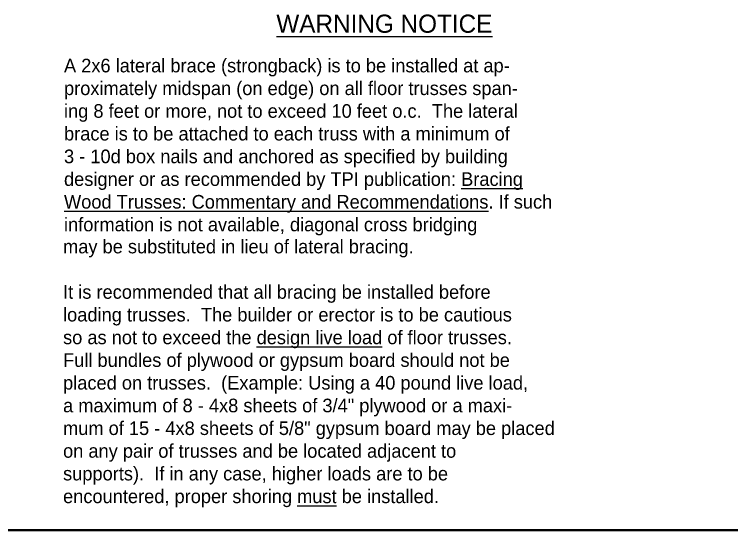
# Paper-space layout 'Floor' of a CAD drawing. Header units: inches. Extents: x 29 to 2196, y 4 to 1132.
# Drawn here: x 1053.5 to 1369.3, y 4 to 231.4 of the extents above; entities that cross this region are included whole.
import ezdxf
from ezdxf.enums import TextEntityAlignment as Align

# ---------------------------------------------------------------- set-up
doc = ezdxf.new("R2010")
doc.units = ezdxf.units.IN
doc.header["$LTSCALE"] = 25
doc.header["$MEASUREMENT"] = 0

# ---------------------------------------------------------------- blocks, each defined once
blk = doc.blocks.new('FLR')
for s, height, p in [('%%UWARNING NOTICE%%U', 8, (320.12, 827.35)), ('A 2x6 lateral brace (strongback) is to be installed at ap-', 6, (226.64, 809.91)), ('proximately midspan (on edge) on all floor trusses span-', 6, (226.64, 799.91)), ('ing 8 feet or more, not to exceed 10 feet o.c.  The lateral', 6, (226.64, 789.91)), ('brace is to be attached to each truss with a minimum of', 6, (226.64, 779.91)), ('3 - 10d box nails and anchored as specified by building', 6, (226.64, 769.91)), ('designer or as recommended by TPI publication: %%UBracing%%U', 6, (226.64, 759.91)), ('%%UWood Trusses: Commentary and Recommendations%%U. If such', 6, (226.64, 749.91)), ('information is not available, diagonal cross bridging', 6, (226.64, 739.91)), ('may be substituted in lieu of lateral bracing.', 6, (226.23, 730.2)), ('It is recommended that all bracing be installed before', 6, (226.23, 710.2)), ('loading trusses.  The builder or erector is to be cautious', 6, (226.23, 700.2)), ('so as not to exceed the %%Udesign live load%%U of floor trusses.', 6, (226.23, 690.2)), ('Full bundles of plywood or gypsum board should not be', 6, (226.23, 680.2)), ('placed on trusses.  (Example: Using a 40 pound live load,', 6, (226.23, 670.2)), ('a maximum of 8 - 4x8 sheets of 3/4" plywood or a maxi-', 6, (226.23, 660.2)), ('mum of 15 - 4x8 sheets of 5/8" gypsum board may be placed', 6, (226.23, 650.2)), ('on any pair of trusses and be located adjacent to', 6, (226.23, 640.2)), ('supports).  If in any case, higher loads are to be', 6, (226.23, 630.2)), ('encountered, proper shoring %%Umust%%U be installed.', 6, (226.23, 620.2))]:
    blk.add_text(s, height=height).set_placement(p)
blk = doc.blocks.new('FLOOR STRONGBACK NOTE')
blk.add_blockref('FLR', (782.32, 172.11))
blk = doc.blocks.new('LayoutBorder')
for p, q in [((0, 0.5), (1656, 0.5)), ((0, 0), (1656, 0))]:
    blk.add_line(p, q)
for tag, p, height in [('BTITLE', (1418.93, 90.51), 4), ('PROJECTNAME', (1461.42, 75.48), 4), ('CONTRACTOR', (1461.47, 65.64), 4), ('ARCHITECT', (1461.34, 55.71), 4), ('PAGETITLE', (215.06, 27.12), 24), ('SCALE', (215.31, 11), 4)]:
    blk.add_attdef(tag, p, '', height=height)
for tag, p in [('PROJECTNUMBER', (1463.8, 4.29)), ('DRAFTER', (1527.56, 4.32)), ('DATE', (1583.39, 4.26)), ('PAGE', (1642.51, 4.31))]:
    blk.add_attdef(tag, text='', height=4).set_placement(p, align=Align.CENTER)

psp = doc.layouts.new('Floor')

# ---------------------------------------------------------------- block references
at = {"lineweight": -3}
psp.add_blockref('LayoutBorder', (29.05, 3.97), dxfattribs=at)
psp.add_blockref('FLOOR STRONGBACK NOTE', (66.41, -776.22))

doc.saveas('drawing.dxf')
